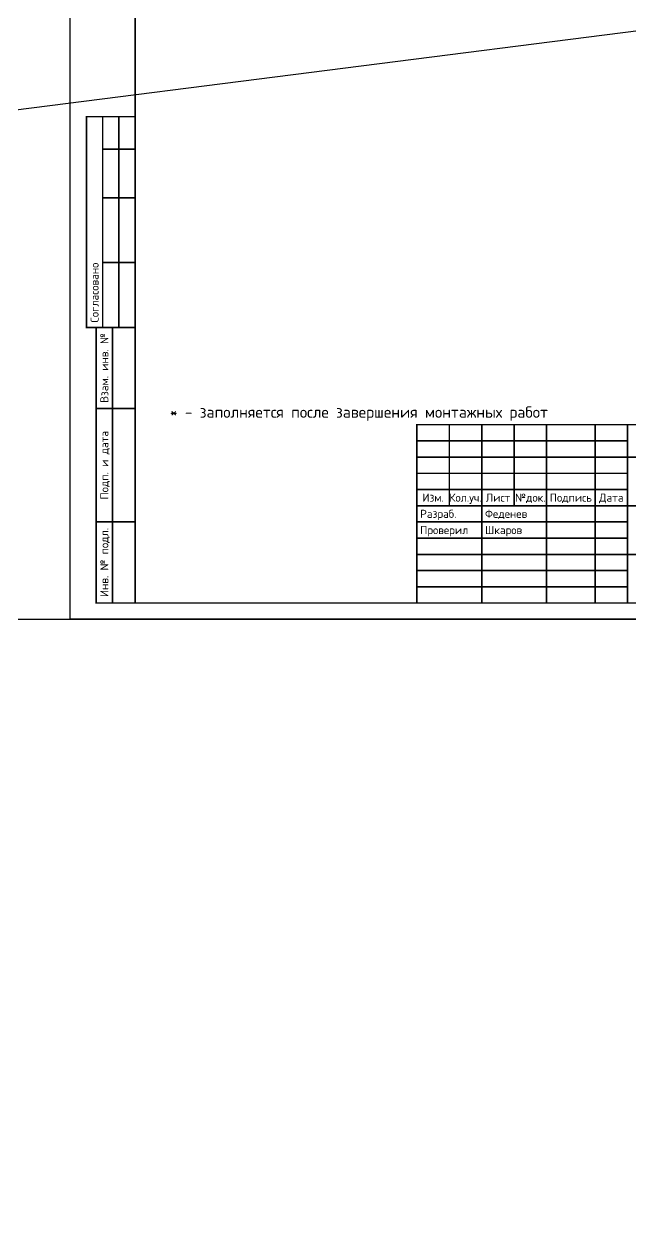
# Model space of a CAD drawing. Header units: millimetres. Extents: x -112426 to 6776, y 1218 to 38707.
# Drawn here: x 3526.9 to 3714.1, y 1218.2 to 1584.8 of the extents above; entities that cross this region are included whole.
import ezdxf
from ezdxf.enums import TextEntityAlignment as Align

# ---------------------------------------------------------------- set-up
doc = ezdxf.new("R2010")
doc.units = ezdxf.units.MM
doc.layers.add('Размер 3.5', color=250, linetype='Continuous', lineweight=35)
doc.styles.add('-ISOCPEUR-', font='isocpeur.TTF')

msp = doc.modelspace()

# ---------------------------------------------------------------- linework, layer by layer
for p, q in [((6610.206, 1951.39), (857.036, 1218.247)), ((1042.939, 1401.16), (6319.699, 1401.16))]:
    msp.add_line(p, q)
msp.add_lwpolyline([(3541.303, 1821.16), (3838.303, 1821.16), (3838.303, 1401.16), (3541.303, 1401.16)], close=True)
at = {"const_width": 0.5}
msp.add_lwpolyline([(3561.303, 1816.16), (3833.303, 1816.16), (3833.303, 1406.16), (3561.303, 1406.16)], close=True, dxfattribs=at)
for points in [[(3561.303, 1491.16), (3546.303, 1491.16), (3546.303, 1556.16), (3561.303, 1556.16)], [(3551.303, 1556.16), (3551.303, 1491.16)], [(3556.303, 1556.16), (3556.303, 1491.16)], [(3551.303, 1546.16), (3561.303, 1546.16)], [(3551.303, 1531.16), (3561.303, 1531.16)], [(3551.303, 1511.16), (3561.303, 1511.16)], [(3561.303, 1406.16), (3549.303, 1406.16), (3549.303, 1491.16), (3561.303, 1491.16)], [(3554.303, 1491.16), (3554.303, 1406.16)], [(3549.303, 1466.16), (3561.303, 1466.16)], [(3648.303, 1406.16), (3648.303, 1461.16), (3833.303, 1461.16)], [(3658.303, 1461.16), (3658.303, 1436.16)], [(3668.303, 1461.16), (3668.303, 1406.16)], [(3678.303, 1461.16), (3678.303, 1436.16)], [(3688.303, 1461.16), (3688.303, 1406.16)], [(3703.303, 1461.16), (3703.303, 1406.16)], [(3713.303, 1461.16), (3713.303, 1406.16)], [(3648.303, 1456.16), (3713.303, 1456.16)], [(3648.303, 1451.16), (3713.303, 1451.16)], [(3713.303, 1451.16), (3833.303, 1451.16)], [(3648.303, 1446.16), (3713.303, 1446.16)], [(3648.303, 1441.16), (3713.303, 1441.16)], [(3648.303, 1436.16), (3833.303, 1436.16)], [(3549.303, 1431.16), (3561.303, 1431.16)], [(3648.303, 1431.16), (3713.303, 1431.16)], [(3648.303, 1426.16), (3713.303, 1426.16)], [(3648.303, 1421.16), (3713.303, 1421.16)], [(3713.303, 1421.16), (3833.303, 1421.16)], [(3648.303, 1416.16), (3713.303, 1416.16)], [(3648.303, 1411.16), (3713.303, 1411.16)]]:
    msp.add_lwpolyline(points, dxfattribs=at)

# ---------------------------------------------------------------- texts
at = {"style": '-ISOCPEUR-'}
msp.add_text('Согласовано', height=2.5, rotation=90, dxfattribs=at).set_placement((3548.803, 1492.66), align=Align.MIDDLE_LEFT)
for s, p in [('Взам. инв. №', (3551.803, 1478.66)), ('Подп. и дата', (3551.803, 1448.66)), ('Инв. № подл.', (3551.803, 1418.66))]:
    msp.add_text(s, height=2.5, rotation=90, dxfattribs=at).set_placement(p, align=Align.MIDDLE_CENTER)
for s, p in [('Изм.', (3653.303, 1438.66)), ('Кол.уч.', (3663.303, 1438.66)), ('Лист', (3673.303, 1438.66)), ('№док.', (3683.303, 1438.66)), ('Подпись', (3695.803, 1438.66)), ('Дата', (3708.303, 1438.66))]:
    msp.add_text(s, height=2.5, dxfattribs=at).set_placement(p, align=Align.MIDDLE_CENTER)
for s, p in [('Разраб.', (3649.303, 1433.66)), ('Феденев', (3669.303, 1433.66)), ('Проверил', (3649.303, 1428.66)), ('Шкаров', (3669.303, 1428.66))]:
    msp.add_text(s, height=2.5, dxfattribs=at).set_placement(p, align=Align.MIDDLE_LEFT)
at = {"layer": 'Размер 3.5', "insert": (3516.707, 1466.793), "char_height": 3.5, "attachment_point": 1, "style": '-ISOCPEUR-'}
msp.add_mtext_dynamic_manual_height_columns('\\pi55.34242;* - заполняется после завершения монтажных работ', width=175, gutter_width=17.5, heights=[0], dxfattribs=at)

doc.saveas('drawing.dxf')
